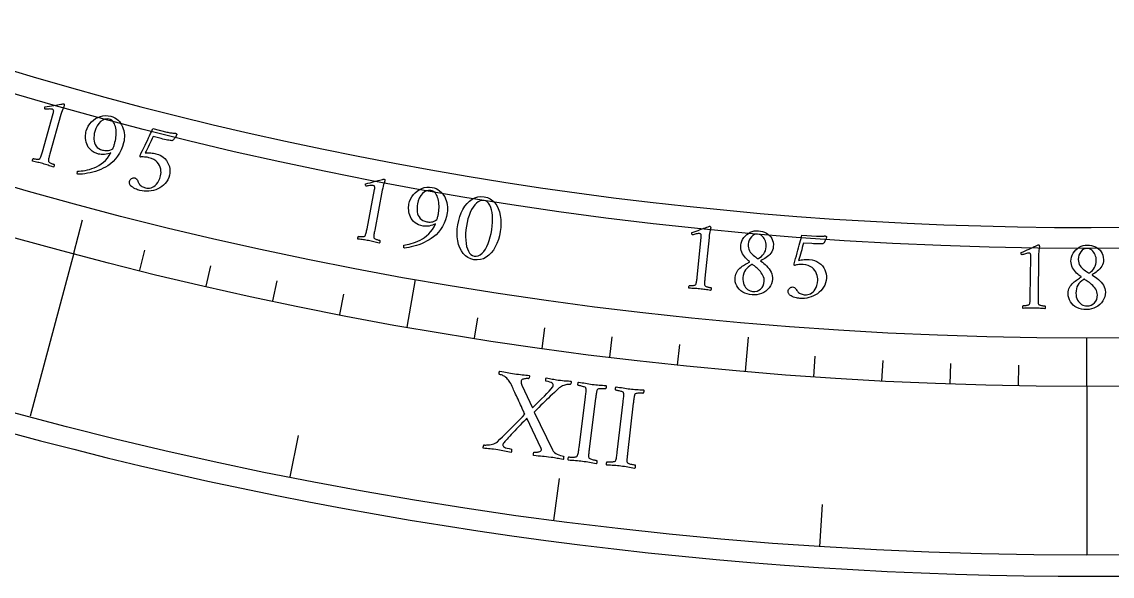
# Model space of a CAD drawing. Header units: millimetres. Extents: x -60 to 60, y -60 to 76.
# Drawn here: x -15.57 to 0.37, y -60 to -51.89 of the extents above; entities that cross this region are included whole.
import ezdxf

# ---------------------------------------------------------------- set-up
doc = ezdxf.new("R2010")
doc.units = ezdxf.units.MM
for name, color, linetype in [('CUT_INNER', 6, 'Continuous'), ('CUT_OUTER', 1, 'Continuous'), ('ENGRAVE', 7, 'Continuous'), ('ENGRAVE_FINE', 8, 'Continuous'), ('TEXT', 5, 'Continuous')]:
    doc.layers.add(name, color=color, linetype=linetype)

msp = doc.modelspace()

# ---------------------------------------------------------------- linework, layer by layer
at = {"layer": 'CUT_INNER'}
msp.add_arc((0.0002, -0.0002), 54.8999, 92.29679, 23.90649, dxfattribs=at)
at = {"layer": 'CUT_OUTER'}
msp.add_arc((0, -0.0001), 59.9999, 176.771323, 2.429054, dxfattribs=at)
at = {"layer": 'ENGRAVE'}
for points in [[(-14.8111, -55.2757), (-14.6804, -54.788)], [(-14.8111, -55.2757), (-15.4499, -57.66)], [(-9.9371, -56.3562), (-9.8144, -55.6601)], [(-4.9875, -57.0078), (-4.9435, -56.5049)], [(0, -57.2256), (0, -56.5187)], [(0, -57.2256), (0, -59.694)]]:
    msp.add_lwpolyline(points, dxfattribs=at)
for radius in [59.694, 57.2256, 57.2256, 56.5187, 55.206]:
    msp.add_circle((0, 0), radius, dxfattribs=at)
at = {"layer": 'ENGRAVE_FINE'}
for points in [[(-13.8441, -55.5258), (-13.7708, -55.2318)], [(-12.873, -55.7589), (-12.8048, -55.4637)], [(-11.8979, -55.9751), (-11.8349, -55.6788)], [(-10.9192, -56.1742), (-10.8614, -55.8768)], [(-8.9521, -56.5211), (-8.9047, -56.2218)], [(-7.9643, -56.6687), (-7.9221, -56.3687)], [(-6.974, -56.799), (-6.9371, -56.4984)], [(-5.9817, -56.9121), (-5.95, -56.6108)], [(-3.9919, -57.0862), (-3.9707, -56.784)], [(-2.995, -57.1472), (-2.9791, -56.8446)], [(-1.9971, -57.1907), (-1.9866, -56.888)], [(-0.9987, -57.2169), (-0.9934, -56.914)], [(-11.6457, -58.547), (-11.5253, -57.9418)], [(-7.7916, -59.1833), (-7.7111, -58.5715)], [(-3.9042, -59.5662), (-3.8638, -58.9504)]]:
    msp.add_lwpolyline(points, dxfattribs=at)
at = {"layer": 'TEXT'}
for points in [[(-15.2697, -53.7948), (-15.11, -53.2322), (-15.1065, -53.2182), (-15.1044, -53.2064), (-15.1038, -53.1967), (-15.1046, -53.189), (-15.107, -53.183), (-15.1108, -53.178), (-15.1163, -53.1742), (-15.1233, -53.1714), (-15.1323, -53.1696), (-15.1438, -53.1685), (-15.1578, -53.1681), (-15.1743, -53.1685), (-15.191, -53.1692), (-15.2056, -53.1701), (-15.2182, -53.1711), (-15.2287, -53.1721), (-15.2328, -53.1653), (-15.2351, -53.1584), (-15.2356, -53.1514), (-15.2345, -53.1443), (-15.2344, -53.1442), (-15.2344, -53.1439), (-15.2342, -53.1435), (-15.2341, -53.1429), (-15.2332, -53.1403), (-15.232, -53.1385), (-15.2307, -53.1372), (-15.2292, -53.1366), (-15.1975, -53.1317), (-15.166, -53.1267), (-15.1347, -53.1216), (-15.1037, -53.1162), (-15.0742, -53.111), (-15.0472, -53.1062), (-15.0229, -53.102), (-15.0012, -53.0983), (-14.9833, -53.0953), (-14.9703, -53.0932), (-14.9623, -53.092), (-14.9591, -53.0917), (-14.9563, -53.0925), (-14.9532, -53.094), (-14.9509, -53.0963), (-14.9494, -53.0996), (-14.9488, -53.1038), (-14.9487, -53.1083), (-14.9486, -53.1124), (-14.9486, -53.116), (-14.9486, -53.1193), (-14.9496, -53.1214), (-14.9525, -53.1276), (-14.9573, -53.138), (-14.9641, -53.1526), (-14.972, -53.1712), (-14.9802, -53.1937), (-14.9887, -53.2199), (-14.9976, -53.2501), (-15.1598, -53.8259), (-15.1641, -53.8413), (-15.1681, -53.8562), (-15.1719, -53.8706), (-15.1755, -53.8845), (-15.1785, -53.8976), (-15.1805, -53.9096), (-15.1815, -53.9206), (-15.1815, -53.9305), (-15.1801, -53.9346), (-15.1766, -53.9392), (-15.1712, -53.9441), (-15.1637, -53.9494), (-15.155, -53.9546), (-15.1459, -53.9595), (-15.1364, -53.9641), (-15.1265, -53.9682), (-15.1172, -53.9719), (-15.1092, -53.9748), (-15.1028, -53.9771), (-15.0978, -53.9786), (-15.0968, -53.9825), (-15.0965, -53.9874), (-15.0971, -53.9932), (-15.0983, -54), (-15.1002, -54.0066), (-15.1026, -54.0118), (-15.1055, -54.0158), (-15.1089, -54.0185), (-15.1296, -54.0113), (-15.1494, -54.0043), (-15.1683, -53.9977), (-15.1863, -53.9914), (-15.2043, -53.9854), (-15.2231, -53.9793), (-15.2427, -53.9734), (-15.263, -53.9675), (-15.2827, -53.9621), (-15.3015, -53.9572), (-15.3195, -53.9528), (-15.3367, -53.9489), (-15.3541, -53.9452), (-15.3727, -53.9412), (-15.3927, -53.9369), (-15.4139, -53.9323), (-15.4154, -53.9282), (-15.4158, -53.9233), (-15.4151, -53.9175), (-15.4132, -53.9109), (-15.4108, -53.9045), (-15.4082, -53.8993), (-15.4054, -53.8953), (-15.4025, -53.8924), (-15.3974, -53.8937), (-15.3908, -53.8952), (-15.3825, -53.8969), (-15.3726, -53.8987), (-15.362, -53.9003), (-15.3515, -53.9014), (-15.3412, -53.902), (-15.3311, -53.902), (-15.322, -53.9014), (-15.315, -53.9), (-15.3102, -53.8979), (-15.3074, -53.8949), (-15.3022, -53.8865), (-15.2972, -53.8766), (-15.2924, -53.8654), (-15.2877, -53.8528), (-15.2832, -53.8392), (-15.2787, -53.825), (-15.2742, -53.8102), (-15.2697, -53.7948)], [(-14.7549, -54.0779), (-14.7298, -54.0763), (-14.7027, -54.0737), (-14.6738, -54.0701), (-14.6429, -54.0654), (-14.6108, -54.0592), (-14.578, -54.0508), (-14.5445, -54.0402), (-14.5104, -54.0275), (-14.4763, -54.0122), (-14.4428, -53.9937), (-14.41, -53.9721), (-14.3777, -53.9473), (-14.3468, -53.9188), (-14.3179, -53.886), (-14.2911, -53.849), (-14.2664, -53.8076), (-14.2886, -53.8169), (-14.3118, -53.8241), (-14.3359, -53.8292), (-14.3608, -53.8323), (-14.3853, -53.8335), (-14.4079, -53.833), (-14.4285, -53.8307), (-14.4473, -53.8268), (-14.4818, -53.8157), (-14.5124, -53.802), (-14.5392, -53.7857), (-14.562, -53.7667), (-14.5815, -53.7459), (-14.5979, -53.7238), (-14.6112, -53.7006), (-14.6216, -53.6761), (-14.6293, -53.6511), (-14.6347, -53.6261), (-14.6378, -53.6012), (-14.6387, -53.5763), (-14.6378, -53.5522), (-14.6357, -53.5297), (-14.6324, -53.5088), (-14.6279, -53.4895), (-14.6151, -53.4516), (-14.5979, -53.4167), (-14.5766, -53.3846), (-14.551, -53.3554), (-14.5221, -53.3297), (-14.4907, -53.308), (-14.457, -53.2902), (-14.4209, -53.2765), (-14.3834, -53.2675), (-14.3455, -53.264), (-14.3073, -53.2661), (-14.2686, -53.2738), (-14.2387, -53.2836), (-14.2113, -53.2966), (-14.1862, -53.3126), (-14.1636, -53.3317), (-14.1434, -53.3532), (-14.1257, -53.3764), (-14.1104, -53.4013), (-14.0975, -53.4281), (-14.087, -53.456), (-14.0791, -53.4848), (-14.0735, -53.5143), (-14.0705, -53.5446), (-14.0698, -53.575), (-14.0715, -53.6047), (-14.0754, -53.6336), (-14.0815, -53.6619), (-14.0975, -53.7143), (-14.1174, -53.7643), (-14.141, -53.8116), (-14.1685, -53.8565), (-14.1996, -53.8979), (-14.2342, -53.9352), (-14.2721, -53.9684), (-14.3136, -53.9973), (-14.3461, -54.0172), (-14.3805, -54.0355), (-14.4167, -54.052), (-14.4549, -54.0669), (-14.4939, -54.0801), (-14.5328, -54.0915), (-14.5715, -54.101), (-14.61, -54.1088), (-14.6476, -54.1148), (-14.6835, -54.119), (-14.7176, -54.1215), (-14.7501, -54.1222), (-14.7543, -54.1199), (-14.7571, -54.1157), (-14.7585, -54.1096), (-14.7583, -54.1016), (-14.7574, -54.0934), (-14.7566, -54.0867), (-14.7557, -54.0815), (-14.7549, -54.0779)], [(-14.2386, -53.7491), (-14.2342, -53.7379), (-14.23, -53.7265), (-14.2258, -53.7149), (-14.2218, -53.703), (-14.218, -53.691), (-14.2143, -53.679), (-14.2108, -53.6669), (-14.2075, -53.6547), (-14.2018, -53.6307), (-14.1972, -53.6058), (-14.1937, -53.58), (-14.1913, -53.5533), (-14.1902, -53.5265), (-14.1906, -53.5003), (-14.1924, -53.4746), (-14.1957, -53.4495), (-14.2007, -53.4256), (-14.2077, -53.4033), (-14.2166, -53.3826), (-14.2275, -53.3637), (-14.2404, -53.3472), (-14.2555, -53.3338), (-14.2728, -53.3236), (-14.2922, -53.3165), (-14.3244, -53.3121), (-14.356, -53.3162), (-14.387, -53.329), (-14.4174, -53.3503), (-14.4453, -53.3786), (-14.4689, -53.4123), (-14.4882, -53.4513), (-14.5031, -53.4958), (-14.5099, -53.525), (-14.5143, -53.5539), (-14.5164, -53.5827), (-14.5161, -53.6112), (-14.5129, -53.6386), (-14.5064, -53.6642), (-14.4965, -53.688), (-14.4832, -53.7098), (-14.4661, -53.7292), (-14.445, -53.7454), (-14.4197, -53.7585), (-14.3904, -53.7685), (-14.3749, -53.772), (-14.3582, -53.7746), (-14.3405, -53.7762), (-14.3216, -53.7769), (-14.3018, -53.7753), (-14.2814, -53.7701), (-14.2603, -53.7614), (-14.2386, -53.7491)], [(-13.6103, -53.8215), (-13.571, -53.8339), (-13.5361, -53.8502), (-13.5054, -53.8703), (-13.479, -53.8943), (-13.4566, -53.921), (-13.4382, -53.9493), (-13.4236, -53.9792), (-13.4129, -54.0107), (-13.4063, -54.0427), (-13.4036, -54.0742), (-13.405, -54.1052), (-13.4104, -54.1356), (-13.4211, -54.1702), (-13.4351, -54.2022), (-13.4526, -54.2314), (-13.4736, -54.258), (-13.4973, -54.2819), (-13.523, -54.3029), (-13.5507, -54.3212), (-13.5804, -54.3367), (-13.6116, -54.3494), (-13.6437, -54.3592), (-13.6767, -54.3662), (-13.7107, -54.3704), (-13.745, -54.3717), (-13.779, -54.3703), (-13.8127, -54.3661), (-13.846, -54.359), (-13.8604, -54.3548), (-13.8763, -54.3492), (-13.8937, -54.3421), (-13.9125, -54.3336), (-13.9313, -54.324), (-13.9489, -54.3134), (-13.9652, -54.3019), (-13.9802, -54.2895), (-13.9827, -54.2858), (-13.9856, -54.2805), (-13.9888, -54.2735), (-13.9923, -54.265), (-13.9953, -54.2557), (-13.9968, -54.2466), (-13.9968, -54.2377), (-13.9953, -54.229), (-13.9905, -54.215), (-13.9838, -54.2029), (-13.9752, -54.1929), (-13.9648, -54.1849), (-13.9534, -54.1791), (-13.942, -54.1759), (-13.9305, -54.1751), (-13.919, -54.1768), (-13.9058, -54.1817), (-13.8948, -54.1889), (-13.886, -54.1986), (-13.8794, -54.2106), (-13.8739, -54.2236), (-13.8681, -54.2359), (-13.862, -54.2476), (-13.8557, -54.2587), (-13.8475, -54.2707), (-13.8379, -54.2814), (-13.827, -54.2909), (-13.8146, -54.299), (-13.8015, -54.306), (-13.7882, -54.312), (-13.7747, -54.317), (-13.7611, -54.321), (-13.742, -54.3244), (-13.7222, -54.3253), (-13.7016, -54.3236), (-13.6802, -54.3193), (-13.6588, -54.3118), (-13.6381, -54.3005), (-13.6181, -54.2854), (-13.5988, -54.2665), (-13.5809, -54.2432), (-13.5653, -54.2151), (-13.5519, -54.1822), (-13.5407, -54.1444), (-13.5365, -54.1215), (-13.5349, -54.0976), (-13.536, -54.0724), (-13.5398, -54.0462), (-13.5468, -54.0198), (-13.5575, -53.9944), (-13.5719, -53.97), (-13.5901, -53.9465), (-13.6128, -53.9251), (-13.6406, -53.9068), (-13.6736, -53.8918), (-13.7118, -53.8798), (-13.7243, -53.8771), (-13.739, -53.8746), (-13.7558, -53.8725), (-13.7749, -53.8706), (-13.7937, -53.8694), (-13.8099, -53.8691), (-13.8235, -53.8698), (-13.8345, -53.8714), (-13.8365, -53.8704), (-13.8382, -53.8687), (-13.8396, -53.8662), (-13.8407, -53.8629), (-13.8414, -53.8592), (-13.8416, -53.8556), (-13.8414, -53.852), (-13.8407, -53.8484), (-13.8227, -53.8109), (-13.8048, -53.7735), (-13.7868, -53.7361), (-13.7688, -53.6987), (-13.7512, -53.6619), (-13.7342, -53.6263), (-13.7178, -53.5921), (-13.702, -53.5591), (-13.6874, -53.5282), (-13.6743, -53.5003), (-13.6629, -53.4753), (-13.653, -53.4532), (-13.4487, -53.505), (-13.4344, -53.5084), (-13.4198, -53.5115), (-13.4049, -53.5142), (-13.3898, -53.5167), (-13.3751, -53.5188), (-13.3617, -53.5205), (-13.3495, -53.5218), (-13.3385, -53.5226), (-13.3294, -53.5232), (-13.3229, -53.5237), (-13.319, -53.5239), (-13.3177, -53.524), (-13.3148, -53.5269), (-13.3121, -53.5296), (-13.3097, -53.532), (-13.3074, -53.5342), (-13.3057, -53.5363), (-13.3046, -53.5387), (-13.3042, -53.5413), (-13.3046, -53.544), (-13.3057, -53.547), (-13.3078, -53.5514), (-13.3109, -53.5575), (-13.3151, -53.5651), (-13.3202, -53.5736), (-13.3258, -53.5824), (-13.3322, -53.5916), (-13.3392, -53.601), (-13.3466, -53.6103), (-13.3543, -53.6186), (-13.3623, -53.6262), (-13.3705, -53.6329), (-13.3858, -53.6306), (-13.4025, -53.628), (-13.4207, -53.625), (-13.4402, -53.6216), (-13.4614, -53.6176), (-13.4842, -53.6129), (-13.5087, -53.6073), (-13.5348, -53.6008), (-13.6514, -53.5713), (-13.6658, -53.6014), (-13.6802, -53.6317), (-13.6947, -53.6624), (-13.709, -53.6933), (-13.7234, -53.724), (-13.7376, -53.7538), (-13.7517, -53.7829), (-13.7657, -53.811), (-13.7489, -53.8095), (-13.73, -53.8089), (-13.709, -53.8093), (-13.6858, -53.8108), (-13.663, -53.8129), (-13.6427, -53.8154), (-13.6252, -53.8183), (-13.6103, -53.8215)], [(-10.5231, -54.9209), (-10.413, -54.3465), (-10.4107, -54.3324), (-10.4097, -54.3204), (-10.4099, -54.3106), (-10.4114, -54.3031), (-10.4143, -54.2973), (-10.4186, -54.2927), (-10.4243, -54.2893), (-10.4315, -54.2872), (-10.4406, -54.2861), (-10.4522, -54.286), (-10.4662, -54.2869), (-10.4826, -54.2887), (-10.4992, -54.2909), (-10.5137, -54.293), (-10.5261, -54.2951), (-10.5365, -54.2971), (-10.5411, -54.2906), (-10.544, -54.2839), (-10.5452, -54.277), (-10.5447, -54.2698), (-10.5447, -54.2698), (-10.5446, -54.2695), (-10.5445, -54.269), (-10.5444, -54.2684), (-10.5437, -54.2658), (-10.5428, -54.2638), (-10.5416, -54.2624), (-10.5401, -54.2617), (-10.5089, -54.2541), (-10.478, -54.2464), (-10.4473, -54.2385), (-10.4169, -54.2304), (-10.3879, -54.2227), (-10.3615, -54.2156), (-10.3376, -54.2093), (-10.3163, -54.2037), (-10.2988, -54.1991), (-10.286, -54.1959), (-10.2781, -54.194), (-10.2749, -54.1935), (-10.272, -54.194), (-10.2688, -54.1952), (-10.2664, -54.1974), (-10.2646, -54.2005), (-10.2636, -54.2046), (-10.2631, -54.2091), (-10.2626, -54.2131), (-10.2623, -54.2168), (-10.2621, -54.22), (-10.2629, -54.2222), (-10.2652, -54.2287), (-10.2691, -54.2394), (-10.2746, -54.2546), (-10.2808, -54.2738), (-10.2871, -54.2968), (-10.2933, -54.3238), (-10.2995, -54.3546), (-10.4109, -54.9423), (-10.4138, -54.958), (-10.4165, -54.9733), (-10.4191, -54.9879), (-10.4214, -55.0021), (-10.4232, -55.0154), (-10.4242, -55.0276), (-10.4242, -55.0386), (-10.4234, -55.0484), (-10.4216, -55.0524), (-10.4178, -55.0567), (-10.4119, -55.0611), (-10.404, -55.0657), (-10.3948, -55.0702), (-10.3854, -55.0743), (-10.3755, -55.078), (-10.3653, -55.0812), (-10.3557, -55.084), (-10.3475, -55.0863), (-10.3409, -55.088), (-10.3358, -55.0891), (-10.3344, -55.0929), (-10.3338, -55.0977), (-10.3338, -55.1035), (-10.3345, -55.1104), (-10.3358, -55.1171), (-10.3377, -55.1226), (-10.3402, -55.1268), (-10.3434, -55.1298), (-10.3646, -55.1244), (-10.3849, -55.1192), (-10.4043, -55.1142), (-10.4229, -55.1096), (-10.4413, -55.1051), (-10.4606, -55.1007), (-10.4806, -55.0965), (-10.5014, -55.0924), (-10.5214, -55.0887), (-10.5406, -55.0855), (-10.5589, -55.0827), (-10.5763, -55.0803), (-10.594, -55.0781), (-10.613, -55.0757), (-10.6332, -55.0732), (-10.6548, -55.0705), (-10.6566, -55.0665), (-10.6574, -55.0617), (-10.6572, -55.0559), (-10.6559, -55.0491), (-10.654, -55.0425), (-10.6519, -55.0371), (-10.6495, -55.0328), (-10.6469, -55.0298), (-10.6417, -55.0306), (-10.6349, -55.0315), (-10.6265, -55.0324), (-10.6165, -55.0334), (-10.6058, -55.0341), (-10.5953, -55.0343), (-10.585, -55.0339), (-10.5748, -55.0331), (-10.5659, -55.0317), (-10.5591, -55.0297), (-10.5544, -55.0271), (-10.5519, -55.0239), (-10.5475, -55.0151), (-10.5433, -55.0049), (-10.5395, -54.9933), (-10.536, -54.9803), (-10.5326, -54.9663), (-10.5294, -54.9518), (-10.5262, -54.9366), (-10.5231, -54.9209)], [(-9.9856, -55.1581), (-9.9607, -55.1543), (-9.934, -55.1494), (-9.9054, -55.1432), (-9.8751, -55.1359), (-9.8436, -55.1269), (-9.8117, -55.1156), (-9.7793, -55.1022), (-9.7464, -55.0866), (-9.7138, -55.0684), (-9.682, -55.047), (-9.6511, -55.0226), (-9.6212, -54.9951), (-9.5929, -54.9641), (-9.567, -54.9289), (-9.5435, -54.8896), (-9.5224, -54.8463), (-9.5438, -54.8574), (-9.5663, -54.8666), (-9.5898, -54.8738), (-9.6144, -54.8791), (-9.6386, -54.8824), (-9.6612, -54.8838), (-9.682, -54.8834), (-9.701, -54.8811), (-9.7364, -54.8731), (-9.7681, -54.8621), (-9.7961, -54.8482), (-9.8205, -54.8313), (-9.8417, -54.8122), (-9.86, -54.7917), (-9.8753, -54.7697), (-9.8878, -54.7462), (-9.8976, -54.722), (-9.9052, -54.6976), (-9.9105, -54.673), (-9.9135, -54.6483), (-9.9147, -54.6242), (-9.9146, -54.6016), (-9.9131, -54.5805), (-9.9103, -54.5608), (-9.9008, -54.522), (-9.8868, -54.4857), (-9.8683, -54.4519), (-9.8454, -54.4206), (-9.8188, -54.3925), (-9.7895, -54.3681), (-9.7575, -54.3475), (-9.7227, -54.3306), (-9.6861, -54.3184), (-9.6487, -54.3117), (-9.6104, -54.3104), (-9.5712, -54.3147), (-9.5406, -54.3219), (-9.5121, -54.3324), (-9.4858, -54.3461), (-9.4616, -54.3632), (-9.4396, -54.3828), (-9.4199, -54.4044), (-9.4024, -54.4279), (-9.3873, -54.4534), (-9.3744, -54.4804), (-9.364, -54.5083), (-9.3559, -54.5373), (-9.3502, -54.5672), (-9.3469, -54.5974), (-9.346, -54.6271), (-9.3473, -54.6563), (-9.351, -54.685), (-9.3624, -54.7386), (-9.3778, -54.7901), (-9.3972, -54.8393), (-9.4207, -54.8864), (-9.4481, -54.9304), (-9.4792, -54.9706), (-9.5142, -55.0069), (-9.5529, -55.0393), (-9.5836, -55.062), (-9.6162, -55.0832), (-9.6509, -55.1029), (-9.6877, -55.121), (-9.7254, -55.1375), (-9.7631, -55.1523), (-9.8008, -55.1652), (-9.8385, -55.1763), (-9.8754, -55.1855), (-9.9108, -55.1929), (-9.9446, -55.1983), (-9.9769, -55.2018), (-9.9813, -55.1999), (-9.9845, -55.1959), (-9.9863, -55.19), (-9.9869, -55.182), (-9.9867, -55.1737), (-9.9864, -55.167), (-9.9861, -55.1618), (-9.9856, -55.1581)], [(-9.4999, -54.7856), (-9.4965, -54.774), (-9.4932, -54.7623), (-9.4901, -54.7503), (-9.4872, -54.7382), (-9.4844, -54.7259), (-9.4818, -54.7136), (-9.4794, -54.7012), (-9.4771, -54.6888), (-9.4736, -54.6644), (-9.4712, -54.6391), (-9.4699, -54.6132), (-9.4698, -54.5864), (-9.4711, -54.5596), (-9.4737, -54.5335), (-9.4778, -54.5081), (-9.4832, -54.4834), (-9.4903, -54.4599), (-9.4992, -54.4383), (-9.5099, -54.4186), (-9.5224, -54.4006), (-9.5367, -54.3853), (-9.5529, -54.3733), (-9.571, -54.3646), (-9.591, -54.3593), (-9.6234, -54.3577), (-9.6545, -54.3646), (-9.6843, -54.38), (-9.7127, -54.4038), (-9.7381, -54.4345), (-9.7586, -54.4701), (-9.7745, -54.5107), (-9.7855, -54.5563), (-9.7897, -54.5859), (-9.7916, -54.6152), (-9.7911, -54.644), (-9.7883, -54.6723), (-9.7828, -54.6994), (-9.774, -54.7243), (-9.7621, -54.7471), (-9.7469, -54.7677), (-9.7283, -54.7855), (-9.7058, -54.7998), (-9.6795, -54.8107), (-9.6494, -54.8181), (-9.6336, -54.8202), (-9.6168, -54.8213), (-9.599, -54.8214), (-9.5801, -54.8204), (-9.5606, -54.8171), (-9.5407, -54.8102), (-9.5205, -54.7997), (-9.4999, -54.7856)], [(-8.8109, -54.4522), (-8.7636, -54.4638), (-8.7215, -54.4827), (-8.6845, -54.5087), (-8.6525, -54.542), (-8.6256, -54.5812), (-8.6037, -54.6249), (-8.5866, -54.6731), (-8.5746, -54.7259), (-8.5674, -54.7819), (-8.565, -54.8396), (-8.5675, -54.8992), (-8.5747, -54.9604), (-8.5865, -55.021), (-8.6025, -55.0784), (-8.6227, -55.1326), (-8.647, -55.1837), (-8.6752, -55.2302), (-8.7067, -55.271), (-8.7416, -55.3059), (-8.7799, -55.3351), (-8.821, -55.3571), (-8.8647, -55.3705), (-8.9109, -55.3753), (-8.9597, -55.3715), (-9.0058, -55.36), (-9.0474, -55.3409), (-9.0843, -55.3145), (-9.1166, -55.2806), (-9.144, -55.2408), (-9.1665, -55.1966), (-9.1839, -55.1479), (-9.1963, -55.0948), (-9.2037, -55.0386), (-9.206, -54.9808), (-9.2032, -54.9212), (-9.1953, -54.86), (-9.1828, -54.7996), (-9.1662, -54.7424), (-9.1455, -54.6883), (-9.1208, -54.6376), (-9.0923, -54.5913), (-9.0606, -54.5509), (-9.0256, -54.5165), (-8.9873, -54.4878), (-8.9464, -54.4663), (-8.9034, -54.4532), (-8.8582, -54.4485), (-8.8109, -54.4522)], [(-8.8122, -54.5059), (-8.8413, -54.5047), (-8.8695, -54.5107), (-8.8968, -54.5238), (-8.9231, -54.5442), (-8.9481, -54.5706), (-8.9714, -54.6021), (-8.9931, -54.6386), (-9.0131, -54.6802), (-9.0311, -54.7258), (-9.0466, -54.7745), (-9.0596, -54.8261), (-9.0701, -54.8809), (-9.0776, -54.9355), (-9.0819, -54.9883), (-9.0828, -55.0393), (-9.0804, -55.0885), (-9.0749, -55.1347), (-9.0665, -55.1765), (-9.0553, -55.214), (-9.0411, -55.2473), (-9.0241, -55.275), (-9.0045, -55.296), (-8.9821, -55.3103), (-8.957, -55.318), (-8.9255, -55.3194), (-8.8956, -55.3132), (-8.8674, -55.2995), (-8.8407, -55.2782), (-8.8159, -55.2505), (-8.7929, -55.2176), (-8.7719, -55.1795), (-8.7528, -55.1363), (-8.7358, -55.0892), (-8.7212, -55.0397), (-8.7089, -54.9878), (-8.6989, -54.9334), (-8.6917, -54.8783), (-8.6876, -54.8256), (-8.6869, -54.7753), (-8.6894, -54.7273), (-8.6949, -54.6827), (-8.7034, -54.6423), (-8.7147, -54.6061), (-8.7289, -54.5741), (-8.7458, -54.5474), (-8.7653, -54.5272), (-8.7875, -54.5134), (-8.8122, -54.5059)], [(-5.6964, -55.6291), (-5.6368, -55.0473), (-5.6357, -55.033), (-5.6357, -55.021), (-5.6368, -55.0113), (-5.639, -55.0039), (-5.6423, -54.9983), (-5.647, -54.9941), (-5.653, -54.9913), (-5.6604, -54.9898), (-5.6696, -54.9895), (-5.6811, -54.9904), (-5.6949, -54.9925), (-5.7111, -54.9957), (-5.7274, -54.9993), (-5.7417, -55.0027), (-5.7539, -55.0059), (-5.7641, -55.0088), (-5.7693, -55.0027), (-5.7728, -54.9963), (-5.7745, -54.9895), (-5.7746, -54.9824), (-5.7746, -54.9823), (-5.7746, -54.982), (-5.7745, -54.9815), (-5.7745, -54.9809), (-5.774, -54.9782), (-5.7732, -54.9762), (-5.7722, -54.9747), (-5.7708, -54.9738), (-5.7404, -54.9636), (-5.7102, -54.9532), (-5.6803, -54.9426), (-5.6507, -54.932), (-5.6225, -54.9217), (-5.5968, -54.9124), (-5.5736, -54.904), (-5.5529, -54.8966), (-5.5358, -54.8905), (-5.5234, -54.8861), (-5.5156, -54.8836), (-5.5126, -54.8828), (-5.5096, -54.8831), (-5.5063, -54.8839), (-5.5037, -54.8859), (-5.5017, -54.8889), (-5.5003, -54.8929), (-5.4994, -54.8973), (-5.4986, -54.9013), (-5.4979, -54.9049), (-5.4974, -54.9081), (-5.498, -54.9103), (-5.4998, -54.917), (-5.5028, -54.9281), (-5.5069, -54.9436), (-5.5114, -54.9633), (-5.5156, -54.9868), (-5.5195, -55.0142), (-5.523, -55.0454), (-5.5827, -55.6406), (-5.5843, -55.6565), (-5.5857, -55.6719), (-5.5869, -55.6868), (-5.588, -55.7011), (-5.5887, -55.7145), (-5.5885, -55.7267), (-5.5876, -55.7377), (-5.586, -55.7474), (-5.5838, -55.7513), (-5.5796, -55.7551), (-5.5734, -55.759), (-5.5651, -55.7629), (-5.5556, -55.7666), (-5.5458, -55.7698), (-5.5357, -55.7727), (-5.5252, -55.775), (-5.5154, -55.777), (-5.5071, -55.7785), (-5.5003, -55.7796), (-5.4951, -55.7802), (-5.4935, -55.7839), (-5.4924, -55.7887), (-5.4919, -55.7945), (-5.4919, -55.8014), (-5.4927, -55.8082), (-5.4941, -55.8138), (-5.4963, -55.8183), (-5.4992, -55.8215), (-5.5208, -55.8179), (-5.5415, -55.8145), (-5.5612, -55.8113), (-5.5801, -55.8083), (-5.5989, -55.8054), (-5.6184, -55.8027), (-5.6387, -55.8003), (-5.6598, -55.798), (-5.6801, -55.7961), (-5.6995, -55.7945), (-5.7179, -55.7933), (-5.7355, -55.7925), (-5.7533, -55.7918), (-5.7724, -55.7911), (-5.7928, -55.7904), (-5.8145, -55.7895), (-5.8167, -55.7858), (-5.8179, -55.781), (-5.8182, -55.7752), (-5.8175, -55.7684), (-5.8162, -55.7616), (-5.8146, -55.756), (-5.8126, -55.7516), (-5.8102, -55.7483), (-5.805, -55.7487), (-5.7981, -55.749), (-5.7897, -55.7492), (-5.7797, -55.7492), (-5.7689, -55.749), (-5.7584, -55.7483), (-5.7482, -55.7471), (-5.7382, -55.7453), (-5.7293, -55.7432), (-5.7227, -55.7406), (-5.7183, -55.7376), (-5.7161, -55.7342), (-5.7124, -55.725), (-5.7092, -55.7145), (-5.7064, -55.7026), (-5.704, -55.6893), (-5.7019, -55.6751), (-5.6999, -55.6603), (-5.6981, -55.645), (-5.6964, -55.6291)], [(-4.8, -54.9482), (-4.7687, -54.9525), (-4.7391, -54.9598), (-4.7111, -54.9701), (-4.6848, -54.9834), (-4.6607, -54.9995), (-4.6394, -55.0181), (-4.621, -55.0392), (-4.6055, -55.0629), (-4.5935, -55.089), (-4.5857, -55.1173), (-4.5822, -55.1478), (-4.5829, -55.1807), (-4.5868, -55.2076), (-4.5939, -55.2325), (-4.604, -55.2552), (-4.6174, -55.2759), (-4.6329, -55.2946), (-4.6498, -55.3118), (-4.6678, -55.3273), (-4.6872, -55.3413), (-4.7069, -55.3539), (-4.726, -55.3655), (-4.7446, -55.376), (-4.7627, -55.3854), (-4.7667, -55.3867), (-4.7682, -55.3886), (-4.7671, -55.3911), (-4.7635, -55.3942), (-4.7425, -55.4088), (-4.7219, -55.4253), (-4.7014, -55.4436), (-4.6812, -55.4637), (-4.6621, -55.4851), (-4.6449, -55.5076), (-4.6296, -55.5309), (-4.6162, -55.5553), (-4.6057, -55.5802), (-4.5987, -55.6054), (-4.5954, -55.6308), (-4.5957, -55.6565), (-4.601, -55.6916), (-4.6109, -55.7243), (-4.6256, -55.7549), (-4.6449, -55.7832), (-4.6679, -55.8087), (-4.6938, -55.8309), (-4.7225, -55.8498), (-4.754, -55.8654), (-4.7873, -55.8772), (-4.8215, -55.8847), (-4.8566, -55.8879), (-4.8925, -55.8869), (-4.9305, -55.8817), (-4.9661, -55.8729), (-4.9992, -55.8607), (-5.0299, -55.8449), (-5.0575, -55.8261), (-5.0813, -55.8046), (-5.1014, -55.7805), (-5.1179, -55.7537), (-5.1302, -55.7248), (-5.1381, -55.6942), (-5.1416, -55.662), (-5.1406, -55.6282), (-5.1372, -55.6053), (-5.1313, -55.5837), (-5.1229, -55.5634), (-5.112, -55.5446), (-5.0994, -55.527), (-5.0855, -55.5106), (-5.0705, -55.4954), (-5.0543, -55.4815), (-5.0375, -55.4687), (-5.0207, -55.457), (-5.004, -55.4464), (-4.9872, -55.437), (-4.9712, -55.4285), (-4.9567, -55.4208), (-4.9436, -55.4138), (-4.932, -55.4077), (-4.9296, -55.4058), (-4.9287, -55.4039), (-4.9293, -55.4021), (-4.9313, -55.4004), (-4.9455, -55.3892), (-4.9601, -55.376), (-4.9751, -55.3609), (-4.9907, -55.3438), (-5.0057, -55.325), (-5.0193, -55.3049), (-5.0315, -55.2836), (-5.0423, -55.261), (-5.0508, -55.2374), (-5.0562, -55.2129), (-5.0585, -55.1876), (-5.0576, -55.1615), (-5.0528, -55.1313), (-5.0439, -55.1025), (-5.031, -55.0753), (-5.0142, -55.0495), (-4.9941, -55.0258), (-4.9717, -55.0048), (-4.9468, -54.9866), (-4.9196, -54.9711), (-4.8908, -54.959), (-4.8612, -54.9512), (-4.831, -54.9476), (-4.8, -54.9482)], [(-4.8117, -54.9977), (-4.8365, -54.9985), (-4.86, -55.0053), (-4.882, -55.0183), (-4.9027, -55.0372), (-4.9205, -55.0605), (-4.9341, -55.0864), (-4.9435, -55.115), (-4.9485, -55.1461), (-4.9493, -55.1725), (-4.9466, -55.197), (-4.9406, -55.2197), (-4.9311, -55.2406), (-4.9193, -55.2597), (-4.9061, -55.2772), (-4.8916, -55.293), (-4.8757, -55.3072), (-4.8597, -55.32), (-4.8446, -55.3318), (-4.8306, -55.3426), (-4.8176, -55.3524), (-4.816, -55.3532), (-4.814, -55.3538), (-4.8116, -55.3543), (-4.8089, -55.3546), (-4.8082, -55.3547), (-4.8078, -55.3547), (-4.8075, -55.3548), (-4.8074, -55.3548), (-4.8053, -55.3549), (-4.8033, -55.3548), (-4.8015, -55.3544), (-4.7999, -55.3539), (-4.7777, -55.3401), (-4.7574, -55.3242), (-4.7393, -55.3062), (-4.7231, -55.2862), (-4.7096, -55.2642), (-4.6993, -55.24), (-4.692, -55.2137), (-4.688, -55.1852), (-4.6872, -55.1639), (-4.6886, -55.1428), (-4.6921, -55.1219), (-4.6978, -55.1012), (-4.7054, -55.0813), (-4.7149, -55.0629), (-4.7263, -55.0461), (-4.7395, -55.0307), (-4.7547, -55.0177), (-4.7718, -55.0079), (-4.7908, -55.0012), (-4.8117, -54.9977)], [(-4.0575, -55.3673), (-4.0167, -55.3727), (-3.9794, -55.3826), (-3.9457, -55.3971), (-3.9155, -55.4161), (-3.8889, -55.4385), (-3.8658, -55.4632), (-3.8463, -55.4901), (-3.8303, -55.5193), (-3.8182, -55.5496), (-3.8101, -55.5802), (-3.8061, -55.6109), (-3.8062, -55.6419), (-3.8106, -55.6778), (-3.8189, -55.7117), (-3.8311, -55.7435), (-3.8471, -55.7734), (-3.8663, -55.801), (-3.888, -55.8262), (-3.9121, -55.849), (-3.9386, -55.8694), (-3.9671, -55.8873), (-3.997, -55.9026), (-4.0284, -55.9152), (-4.0611, -55.9252), (-4.0947, -55.9325), (-4.1284, -55.937), (-4.1622, -55.9387), (-4.1963, -55.9375), (-4.2112, -55.9359), (-4.2279, -55.9331), (-4.2462, -55.9291), (-4.2662, -55.9241), (-4.2864, -55.9178), (-4.3056, -55.9105), (-4.3236, -55.902), (-4.3406, -55.8923), (-4.3437, -55.8891), (-4.3474, -55.8844), (-4.3518, -55.8781), (-4.3567, -55.8703), (-4.3613, -55.8617), (-4.3643, -55.853), (-4.3659, -55.8442), (-4.3659, -55.8354), (-4.3636, -55.8207), (-4.3591, -55.8077), (-4.3524, -55.7964), (-4.3435, -55.7867), (-4.3333, -55.779), (-4.3226, -55.7738), (-4.3115, -55.7711), (-4.2999, -55.7707), (-4.286, -55.7733), (-4.2738, -55.7785), (-4.2635, -55.7865), (-4.255, -55.7972), (-4.2473, -55.809), (-4.2394, -55.8201), (-4.2314, -55.8306), (-4.2233, -55.8404), (-4.2131, -55.8508), (-4.2018, -55.8597), (-4.1894, -55.8671), (-4.1758, -55.873), (-4.1617, -55.8776), (-4.1475, -55.8812), (-4.1334, -55.8838), (-4.1193, -55.8853), (-4.0999, -55.8854), (-4.0802, -55.8828), (-4.0602, -55.8775), (-4.0399, -55.8696), (-4.0202, -55.8585), (-4.0018, -55.8438), (-3.9847, -55.8254), (-3.9689, -55.8034), (-3.9554, -55.7774), (-3.9449, -55.7471), (-3.9374, -55.7123), (-3.933, -55.6731), (-3.9328, -55.6499), (-3.9354, -55.626), (-3.9408, -55.6015), (-3.9491, -55.5763), (-3.9605, -55.5515), (-3.9755, -55.5284), (-3.994, -55.5068), (-4.016, -55.4868), (-4.042, -55.4697), (-4.0726, -55.4565), (-4.1077, -55.4474), (-4.1473, -55.4423), (-4.1601, -55.4417), (-4.175, -55.4419), (-4.192, -55.4427), (-4.2111, -55.4442), (-4.2298, -55.4462), (-4.2458, -55.4488), (-4.2591, -55.4518), (-4.2696, -55.4553), (-4.2717, -55.4547), (-4.2737, -55.4533), (-4.2755, -55.4511), (-4.2772, -55.448), (-4.2785, -55.4445), (-4.2794, -55.441), (-4.2798, -55.4374), (-4.2798, -55.4337), (-4.2686, -55.3937), (-4.2574, -55.3538), (-4.2462, -55.3138), (-4.235, -55.2738), (-4.224, -55.2345), (-4.2134, -55.1966), (-4.2032, -55.16), (-4.1934, -55.1248), (-4.1843, -55.0918), (-4.1763, -55.062), (-4.1694, -55.0354), (-4.1636, -55.0119), (-3.9534, -55.0275), (-3.9387, -55.0283), (-3.9238, -55.0288), (-3.9086, -55.029), (-3.8933, -55.0288), (-3.8785, -55.0283), (-3.865, -55.0276), (-3.8527, -55.0267), (-3.8417, -55.0257), (-3.8327, -55.0247), (-3.8262, -55.024), (-3.8223, -55.0236), (-3.821, -55.0234), (-3.8177, -55.0258), (-3.8146, -55.028), (-3.8117, -55.0299), (-3.8092, -55.0317), (-3.807, -55.0335), (-3.8056, -55.0356), (-3.8048, -55.0381), (-3.8047, -55.0409), (-3.8052, -55.044), (-3.8065, -55.0488), (-3.8085, -55.0552), (-3.8114, -55.0634), (-3.8148, -55.0727), (-3.8189, -55.0824), (-3.8236, -55.0925), (-3.8288, -55.103), (-3.8345, -55.1134), (-3.8406, -55.123), (-3.8472, -55.1318), (-3.8541, -55.1399), (-3.8696, -55.1403), (-3.8865, -55.1406), (-3.9049, -55.1408), (-3.9248, -55.1408), (-3.9462, -55.1406), (-3.9695, -55.1399), (-3.9946, -55.1386), (-4.0215, -55.1368), (-4.1414, -55.1279), (-4.1504, -55.1601), (-4.1594, -55.1925), (-4.1682, -55.2252), (-4.177, -55.2582), (-4.1858, -55.2909), (-4.1946, -55.3227), (-4.2035, -55.3537), (-4.2124, -55.3839), (-4.1961, -55.3794), (-4.1776, -55.3756), (-4.1568, -55.3724), (-4.1338, -55.3698), (-4.1109, -55.3679), (-4.0905, -55.3669), (-4.0727, -55.3667), (-4.0575, -55.3673)], [(-0.8263, -55.9139), (-0.8176, -55.3291), (-0.8178, -55.3147), (-0.8189, -55.3028), (-0.8208, -55.2932), (-0.8236, -55.286), (-0.8274, -55.2808), (-0.8325, -55.277), (-0.8387, -55.2747), (-0.8462, -55.2739), (-0.8553, -55.2744), (-0.8667, -55.2763), (-0.8804, -55.2796), (-0.8962, -55.2842), (-0.9121, -55.2892), (-0.9261, -55.2939), (-0.938, -55.2981), (-0.9478, -55.3018), (-0.9535, -55.2963), (-0.9576, -55.2902), (-0.9599, -55.2836), (-0.9606, -55.2764), (-0.9606, -55.2763), (-0.9606, -55.2761), (-0.9606, -55.2756), (-0.9606, -55.2749), (-0.9604, -55.2723), (-0.9598, -55.2701), (-0.9588, -55.2686), (-0.9575, -55.2676), (-0.9281, -55.2547), (-0.899, -55.2417), (-0.8702, -55.2286), (-0.8416, -55.2154), (-0.8144, -55.2027), (-0.7896, -55.1912), (-0.7672, -55.1808), (-0.7472, -55.1716), (-0.7307, -55.1641), (-0.7187, -55.1587), (-0.7112, -55.1554), (-0.7082, -55.1544), (-0.7053, -55.1544), (-0.7019, -55.155), (-0.6991, -55.1567), (-0.6969, -55.1595), (-0.6952, -55.1634), (-0.6939, -55.1677), (-0.6927, -55.1716), (-0.6918, -55.1751), (-0.691, -55.1783), (-0.6914, -55.1805), (-0.6925, -55.1873), (-0.6945, -55.1986), (-0.6973, -55.2145), (-0.7001, -55.2345), (-0.7022, -55.2583), (-0.7037, -55.2859), (-0.7044, -55.3173), (-0.7121, -55.9154), (-0.7122, -55.9314), (-0.7123, -55.9469), (-0.7122, -55.9618), (-0.7121, -55.9761), (-0.7116, -55.9896), (-0.7104, -56.0017), (-0.7085, -56.0126), (-0.706, -56.0221), (-0.7035, -56.0258), (-0.699, -56.0292), (-0.6925, -56.0326), (-0.6839, -56.0357), (-0.6741, -56.0386), (-0.664, -56.041), (-0.6537, -56.0429), (-0.6431, -56.0444), (-0.6331, -56.0454), (-0.6247, -56.0462), (-0.6179, -56.0467), (-0.6126, -56.0469), (-0.6107, -56.0505), (-0.6092, -56.0551), (-0.6082, -56.0608), (-0.6076, -56.0677), (-0.6078, -56.0745), (-0.6087, -56.0803), (-0.6105, -56.0849), (-0.6131, -56.0884), (-0.6349, -56.0867), (-0.6558, -56.0851), (-0.6758, -56.0836), (-0.6948, -56.0822), (-0.7138, -56.081), (-0.7335, -56.0801), (-0.754, -56.0794), (-0.7752, -56.079), (-0.7955, -56.0788), (-0.815, -56.079), (-0.8335, -56.0794), (-0.8511, -56.0801), (-0.8688, -56.081), (-0.8879, -56.0819), (-0.9083, -56.0829), (-0.93, -56.084), (-0.9325, -56.0805), (-0.9341, -56.0758), (-0.9349, -56.07), (-0.9349, -56.0632), (-0.9341, -56.0564), (-0.933, -56.0506), (-0.9314, -56.046), (-0.9293, -56.0426), (-0.9241, -56.0425), (-0.9172, -56.0422), (-0.9088, -56.0416), (-0.8988, -56.0408), (-0.8881, -56.0397), (-0.8777, -56.038), (-0.8676, -56.0359), (-0.8578, -56.0333), (-0.8492, -56.0304), (-0.8428, -56.0273), (-0.8387, -56.0239), (-0.8368, -56.0203), (-0.8339, -56.0108), (-0.8316, -56), (-0.8299, -55.9879), (-0.8287, -55.9745), (-0.8278, -55.9602), (-0.8271, -55.9453), (-0.8266, -55.9299), (-0.8263, -55.9139)], [(0.0073, -55.1574), (0.0388, -55.159), (0.069, -55.1637), (0.0977, -55.1715), (0.1252, -55.1825), (0.1506, -55.1964), (0.1734, -55.2131), (0.1936, -55.2325), (0.2111, -55.2548), (0.2253, -55.2797), (0.2355, -55.3072), (0.2417, -55.3374), (0.2438, -55.3701), (0.2423, -55.3973), (0.2375, -55.4227), (0.2293, -55.4462), (0.2178, -55.4679), (0.2039, -55.488), (0.1887, -55.5065), (0.172, -55.5236), (0.154, -55.5392), (0.1355, -55.5535), (0.1174, -55.5667), (0.0998, -55.5788), (0.0826, -55.5897), (0.0787, -55.5914), (0.0774, -55.5934), (0.0787, -55.5958), (0.0826, -55.5986), (0.1047, -55.6113), (0.1267, -55.6259), (0.1487, -55.6423), (0.1706, -55.6606), (0.1915, -55.6803), (0.2106, -55.7012), (0.2278, -55.7231), (0.2433, -55.7462), (0.256, -55.7701), (0.2651, -55.7946), (0.2707, -55.8196), (0.2726, -55.8453), (0.2704, -55.8806), (0.2633, -55.9142), (0.2514, -55.9459), (0.2346, -55.9757), (0.2139, -56.0032), (0.1901, -56.0275), (0.1631, -56.0489), (0.1331, -56.0671), (0.1009, -56.0818), (0.0675, -56.0922), (0.0329, -56.0985), (-0.003, -56.1006), (-0.0413, -56.0987), (-0.0776, -56.0931), (-0.1116, -56.0838), (-0.1435, -56.0708), (-0.1726, -56.0544), (-0.1983, -56.0351), (-0.2204, -56.0128), (-0.2391, -55.9876), (-0.254, -55.9598), (-0.2645, -55.9301), (-0.2707, -55.8983), (-0.2727, -55.8645), (-0.2713, -55.8414), (-0.2673, -55.8194), (-0.2607, -55.7985), (-0.2516, -55.7787), (-0.2405, -55.7601), (-0.2281, -55.7426), (-0.2145, -55.7261), (-0.1995, -55.7108), (-0.1839, -55.6966), (-0.1682, -55.6836), (-0.1524, -55.6716), (-0.1366, -55.6607), (-0.1214, -55.6508), (-0.1076, -55.6419), (-0.0952, -55.6338), (-0.0841, -55.6267), (-0.0819, -55.6246), (-0.0812, -55.6227), (-0.0819, -55.6209), (-0.0841, -55.6193), (-0.0992, -55.6095), (-0.1149, -55.5976), (-0.1312, -55.5838), (-0.1482, -55.5681), (-0.1648, -55.5507), (-0.1801, -55.5319), (-0.1941, -55.5118), (-0.2068, -55.4902), (-0.2174, -55.4674), (-0.2249, -55.4435), (-0.2293, -55.4185), (-0.2307, -55.3924), (-0.2285, -55.3618), (-0.2222, -55.3324), (-0.2118, -55.3042), (-0.1972, -55.277), (-0.1793, -55.2517), (-0.1588, -55.2288), (-0.1356, -55.2085), (-0.1098, -55.1906), (-0.0822, -55.1761), (-0.0534, -55.1657), (-0.0236, -55.1595), (0.0073, -55.1574)], [(0, -55.2078), (-0.0247, -55.2107), (-0.0474, -55.2196), (-0.0683, -55.2344), (-0.0872, -55.2551), (-0.103, -55.2799), (-0.1143, -55.3069), (-0.1211, -55.3361), (-0.1234, -55.3675), (-0.1218, -55.3939), (-0.1171, -55.4181), (-0.1091, -55.4402), (-0.0978, -55.4601), (-0.0844, -55.4782), (-0.0697, -55.4944), (-0.0539, -55.5089), (-0.0368, -55.5217), (-0.0197, -55.5331), (-0.0037, -55.5435), (0.0112, -55.553), (0.0251, -55.5616), (0.0267, -55.5623), (0.0287, -55.5628), (0.0311, -55.563), (0.0339, -55.5631), (0.0345, -55.5631), (0.035, -55.5631), (0.0353, -55.5631), (0.0354, -55.5631), (0.0375, -55.563), (0.0394, -55.5627), (0.0412, -55.5623), (0.0427, -55.5616), (0.0637, -55.5459), (0.0825, -55.5283), (0.099, -55.5088), (0.1133, -55.4875), (0.1249, -55.4643), (0.1331, -55.4393), (0.138, -55.4125), (0.1396, -55.3838), (0.1385, -55.3625), (0.1353, -55.3416), (0.1299, -55.3211), (0.1225, -55.3009), (0.1132, -55.2818), (0.1021, -55.2643), (0.0893, -55.2485), (0.0747, -55.2344), (0.0585, -55.2227), (0.0406, -55.2144), (0.0211, -55.2094), (0, -55.2078)], [(-4.885, -55.8355), (-4.851, -55.8357), (-4.8201, -55.83), (-4.7924, -55.8184), (-4.7679, -55.801), (-4.7474, -55.7787), (-4.7319, -55.7525), (-4.7213, -55.7222), (-4.7158, -55.6881), (-4.7155, -55.6661), (-4.7184, -55.6446), (-4.7245, -55.6234), (-4.7338, -55.6026), (-4.7453, -55.5825), (-4.758, -55.5634), (-4.7718, -55.5453), (-4.7868, -55.5282), (-4.8023, -55.5123), (-4.8172, -55.4979), (-4.8318, -55.4849), (-4.8459, -55.4733), (-4.8584, -55.4635), (-4.8684, -55.4557), (-4.8758, -55.45), (-4.8806, -55.4465), (-4.8832, -55.4449), (-4.8855, -55.4438), (-4.8875, -55.4431), (-4.8891, -55.4427), (-4.8912, -55.4427), (-4.8929, -55.4428), (-4.8942, -55.4431), (-4.8952, -55.4437), (-4.9243, -55.4603), (-4.9496, -55.4786), (-4.9711, -55.4985), (-4.9888, -55.5201), (-5.0029, -55.544), (-5.0139, -55.571), (-5.0218, -55.601), (-5.0265, -55.6341), (-5.0276, -55.6627), (-5.0256, -55.6894), (-5.0204, -55.7143), (-5.012, -55.7373), (-5.0012, -55.7582), (-4.9885, -55.7767), (-4.9741, -55.7929), (-4.9578, -55.8068), (-4.9404, -55.8181), (-4.9224, -55.8266), (-4.904, -55.8324), (-4.885, -55.8355)], [(0, -56.0488), (0.0339, -56.046), (0.0641, -56.0376), (0.0907, -56.0237), (0.1137, -56.0042), (0.1321, -55.9802), (0.1453, -55.9527), (0.1531, -55.9217), (0.1557, -55.8872), (0.154, -55.8653), (0.1493, -55.8441), (0.1413, -55.8235), (0.1303, -55.8036), (0.1171, -55.7846), (0.1028, -55.7666), (0.0874, -55.7498), (0.071, -55.7341), (0.0542, -55.7196), (0.0381, -55.7066), (0.0224, -55.6949), (0.0074, -55.6845), (-0.006, -55.6758), (-0.0166, -55.669), (-0.0245, -55.664), (-0.0295, -55.6608), (-0.0323, -55.6595), (-0.0347, -55.6586), (-0.0367, -55.6581), (-0.0384, -55.6579), (-0.0404, -55.658), (-0.0421, -55.6582), (-0.0434, -55.6587), (-0.0443, -55.6594), (-0.0719, -55.6785), (-0.0955, -55.6989), (-0.1152, -55.7206), (-0.1309, -55.7436), (-0.1429, -55.7687), (-0.1515, -55.7965), (-0.1568, -55.8271), (-0.1586, -55.8605), (-0.1572, -55.8891), (-0.1528, -55.9155), (-0.1454, -55.9398), (-0.1351, -55.962), (-0.1225, -55.9819), (-0.1083, -55.9993), (-0.0925, -56.0141), (-0.0751, -56.0265), (-0.0567, -56.0363), (-0.0381, -56.0432), (-0.0192, -56.0474), (0, -56.0488)], [(-8.3682, -57.039), (-8.3376, -57.0433), (-8.3083, -57.0471), (-8.2802, -57.0503), (-8.2534, -57.053), (-8.2273, -57.0555), (-8.2014, -57.0581), (-8.1758, -57.0607), (-8.1504, -57.0634), (-8.1495, -57.068), (-8.1493, -57.0743), (-8.1498, -57.0823), (-8.151, -57.092), (-8.1527, -57.1012), (-8.155, -57.1076), (-8.1577, -57.1112), (-8.1609, -57.1121), (-8.1678, -57.1114), (-8.1763, -57.111), (-8.1863, -57.111), (-8.198, -57.1113), (-8.2103, -57.1122), (-8.2223, -57.1141), (-8.234, -57.1169), (-8.2454, -57.1206), (-8.2555, -57.1257), (-8.2631, -57.1326), (-8.2684, -57.1414), (-8.2712, -57.1519), (-8.2714, -57.1625), (-8.2693, -57.1751), (-8.2647, -57.1895), (-8.2577, -57.2059), (-8.1043, -57.5401), (-8.0591, -57.4943), (-8.0151, -57.4499), (-7.9722, -57.4068), (-7.9304, -57.3652), (-7.892, -57.3265), (-7.8591, -57.2921), (-7.8317, -57.2621), (-7.8098, -57.2365), (-7.8069, -57.2324), (-7.8045, -57.2283), (-7.8026, -57.224), (-7.8013, -57.2197), (-7.8004, -57.2158), (-7.7997, -57.2128), (-7.7992, -57.2106), (-7.799, -57.2093), (-7.7994, -57.2027), (-7.8024, -57.1954), (-7.808, -57.1872), (-7.816, -57.1783), (-7.8287, -57.1695), (-7.8478, -57.1618), (-7.8736, -57.1552), (-7.9059, -57.1498), (-7.908, -57.1474), (-7.9092, -57.1428), (-7.9095, -57.136), (-7.909, -57.1269), (-7.9078, -57.1175), (-7.9063, -57.1096), (-7.9045, -57.1032), (-7.9023, -57.0982), (-7.8781, -57.1033), (-7.8553, -57.1081), (-7.8338, -57.1126), (-7.8138, -57.1167), (-7.7939, -57.1206), (-7.7731, -57.1243), (-7.7511, -57.1278), (-7.7282, -57.131), (-7.6965, -57.1351), (-7.6673, -57.1383), (-7.6407, -57.1408), (-7.6166, -57.1424), (-7.5948, -57.1437), (-7.5749, -57.1448), (-7.5571, -57.146), (-7.5412, -57.1471), (-7.5402, -57.1514), (-7.5397, -57.1571), (-7.5397, -57.1641), (-7.5401, -57.1723), (-7.5414, -57.1805), (-7.5437, -57.1875), (-7.547, -57.1932), (-7.5514, -57.1977), (-7.5562, -57.1973), (-7.5635, -57.1972), (-7.5734, -57.1973), (-7.5859, -57.1976), (-7.6001, -57.1986), (-7.6151, -57.2009), (-7.6309, -57.2044), (-7.6476, -57.2091), (-7.6644, -57.2154), (-7.6808, -57.2237), (-7.6966, -57.234), (-7.7119, -57.2462), (-7.7482, -57.2803), (-7.7822, -57.312), (-7.8137, -57.3413), (-7.8429, -57.3683), (-7.8707, -57.3942), (-7.8982, -57.4203), (-7.9255, -57.4467), (-7.9525, -57.4734), (-7.9805, -57.5014), (-8.0109, -57.5321), (-8.0438, -57.5653), (-8.079, -57.601), (-7.8109, -58.1544), (-7.7991, -58.1734), (-7.7837, -58.1903), (-7.7646, -58.2049), (-7.7419, -58.2174), (-7.7177, -58.2276), (-7.6943, -58.2358), (-7.6718, -58.2418), (-7.6502, -58.2456), (-7.6485, -58.2502), (-7.6477, -58.2562), (-7.648, -58.2637), (-7.6492, -58.2726), (-7.6509, -58.2812), (-7.6523, -58.2879), (-7.6537, -58.2925), (-7.6549, -58.2952), (-7.6795, -58.2902), (-7.7023, -58.2856), (-7.7233, -58.2813), (-7.7426, -58.2773), (-7.7621, -58.2735), (-7.7836, -58.2698), (-7.8071, -58.2662), (-7.8326, -58.2626), (-7.8678, -58.258), (-7.9006, -58.2541), (-7.9312, -58.2508), (-7.9596, -58.2481), (-7.9879, -58.2456), (-8.0186, -58.2429), (-8.0516, -58.24), (-8.087, -58.2368), (-8.0895, -58.232), (-8.0908, -58.2255), (-8.091, -58.2174), (-8.0901, -58.2077), (-8.0884, -58.1985), (-8.0862, -58.1921), (-8.0834, -58.1884), (-8.0801, -58.1875), (-8.074, -58.188), (-8.066, -58.1881), (-8.0563, -58.1878), (-8.0449, -58.187), (-8.0327, -58.1856), (-8.0208, -58.1834), (-8.009, -58.1804), (-7.9975, -58.1765), (-7.9874, -58.1718), (-7.9799, -58.1662), (-7.9749, -58.1596), (-7.9726, -58.1521), (-7.9725, -58.1502), (-7.9726, -58.1479), (-7.9731, -58.1452), (-7.9739, -58.1421), (-7.9749, -58.139), (-7.976, -58.1362), (-7.9773, -58.1337), (-7.9787, -58.1316), (-8.1845, -57.6902), (-8.2079, -57.7137), (-8.2323, -57.7384), (-8.2577, -57.7644), (-8.284, -57.7918), (-8.3107, -57.8197), (-8.3371, -57.8472), (-8.3631, -57.8745), (-8.3887, -57.9015), (-8.4132, -57.9275), (-8.436, -57.9521), (-8.457, -57.975), (-8.4762, -57.9965), (-8.4931, -58.0156), (-8.507, -58.0315), (-8.518, -58.0442), (-8.5261, -58.0538), (-8.5274, -58.0556), (-8.5289, -58.0579), (-8.5308, -58.0605), (-8.5329, -58.0636), (-8.535, -58.067), (-8.5367, -58.0707), (-8.5379, -58.0746), (-8.5388, -58.0789), (-8.538, -58.0869), (-8.5335, -58.0952), (-8.5252, -58.1036), (-8.513, -58.1123), (-8.4962, -58.1207), (-8.4738, -58.1281), (-8.4459, -58.1347), (-8.4125, -58.1404), (-8.4107, -58.145), (-8.4097, -58.1511), (-8.4095, -58.1587), (-8.4101, -58.1677), (-8.4112, -58.1764), (-8.4126, -58.183), (-8.4142, -58.1876), (-8.4161, -58.1902), (-8.4398, -58.185), (-8.4638, -58.1799), (-8.488, -58.1748), (-8.5124, -58.1698), (-8.5369, -58.1651), (-8.5612, -58.1607), (-8.5853, -58.1566), (-8.6093, -58.1529), (-8.6416, -58.1483), (-8.6717, -58.1443), (-8.6993, -58.141), (-8.7245, -58.1384), (-8.7488, -58.1362), (-8.7735, -58.134), (-8.7987, -58.1318), (-8.8244, -58.1296), (-8.825, -58.1244), (-8.8247, -58.1181), (-8.8234, -58.1107), (-8.8211, -58.1023), (-8.8186, -58.0942), (-8.8165, -58.0879), (-8.8147, -58.0835), (-8.8134, -58.081), (-8.808, -58.0814), (-8.7988, -58.0816), (-8.7859, -58.0816), (-8.7692, -58.0814), (-8.7502, -58.0804), (-8.7304, -58.0782), (-8.7097, -58.0748), (-8.6881, -58.0702), (-8.6672, -58.064), (-8.6483, -58.0557), (-8.6315, -58.0455), (-8.6168, -58.0332), (-8.5788, -57.9967), (-8.5427, -57.9616), (-8.5084, -57.928), (-8.4759, -57.896), (-8.4445, -57.8646), (-8.4131, -57.8331), (-8.3819, -57.8014), (-8.3508, -57.7696), (-8.319, -57.7371), (-8.2859, -57.7034), (-8.2514, -57.6683), (-8.2156, -57.632), (-8.2235, -57.6137), (-8.2326, -57.5934), (-8.2429, -57.571), (-8.2542, -57.5466), (-8.2663, -57.5208), (-8.2784, -57.4944), (-8.2907, -57.4675), (-8.3031, -57.4399), (-8.3154, -57.4125), (-8.3274, -57.3861), (-8.339, -57.3606), (-8.3504, -57.3361), (-8.361, -57.3131), (-8.3707, -57.2923), (-8.3793, -57.2736), (-8.3869, -57.2572), (-8.3931, -57.2437), (-8.3975, -57.234), (-8.4001, -57.2283), (-8.401, -57.2263), (-8.4116, -57.2027), (-8.4222, -57.1815), (-8.4328, -57.1627), (-8.4434, -57.1465), (-8.4547, -57.1317), (-8.4673, -57.1173), (-8.4811, -57.1035), (-8.4963, -57.0901), (-8.5069, -57.0819), (-8.5185, -57.0745), (-8.531, -57.0679), (-8.5444, -57.0623), (-8.5575, -57.0576), (-8.5691, -57.0539), (-8.5792, -57.0512), (-8.5877, -57.0495), (-8.5905, -57.0477), (-8.5921, -57.0434), (-8.5924, -57.0367), (-8.5915, -57.0274), (-8.5896, -57.0178), (-8.5871, -57.0101), (-8.584, -57.0042), (-8.5803, -57.0003), (-8.5504, -57.0057), (-8.5228, -57.011), (-8.4974, -57.0159), (-8.4744, -57.0206), (-8.4513, -57.0252), (-8.4259, -57.0298), (-8.3982, -57.0344), (-8.3682, -57.039)], [(-7.2294, -57.1945), (-7.2043, -57.1975), (-7.1795, -57.2001), (-7.155, -57.2023), (-7.1308, -57.2042), (-7.1065, -57.2059), (-7.0816, -57.2078), (-7.0562, -57.2099), (-7.0303, -57.2122), (-7.0278, -57.2167), (-7.0265, -57.2225), (-7.0263, -57.2294), (-7.0272, -57.2376), (-7.0289, -57.2457), (-7.031, -57.2523), (-7.0335, -57.2576), (-7.0364, -57.2615), (-7.0427, -57.2609), (-7.0512, -57.2604), (-7.062, -57.2599), (-7.075, -57.2595), (-7.0889, -57.2593), (-7.1024, -57.2594), (-7.1155, -57.26), (-7.1282, -57.2609), (-7.1394, -57.2625), (-7.1481, -57.2651), (-7.1543, -57.2687), (-7.158, -57.2733), (-7.1615, -57.2825), (-7.1647, -57.2931), (-7.1674, -57.305), (-7.1698, -57.3184), (-7.172, -57.3328), (-7.1742, -57.3478), (-7.1763, -57.3636), (-7.1784, -57.38), (-7.1787, -57.3826), (-7.1791, -57.3853), (-7.1794, -57.3879), (-7.1797, -57.3906), (-7.1801, -57.3932), (-7.1804, -57.3959), (-7.1807, -57.3985), (-7.1811, -57.4011), (-7.273, -58.1363), (-7.2734, -58.139), (-7.2737, -58.1416), (-7.274, -58.1443), (-7.2743, -58.1469), (-7.2747, -58.1496), (-7.275, -58.1522), (-7.2753, -58.1548), (-7.2757, -58.1575), (-7.2777, -58.1739), (-7.2794, -58.1895), (-7.281, -58.2043), (-7.2824, -58.2184), (-7.2833, -58.2316), (-7.2835, -58.2436), (-7.283, -58.2544), (-7.2818, -58.2642), (-7.2793, -58.2688), (-7.274, -58.2736), (-7.2661, -58.2785), (-7.2555, -58.2836), (-7.2432, -58.2884), (-7.2305, -58.2927), (-7.2173, -58.2965), (-7.2035, -58.2998), (-7.1906, -58.3026), (-7.1798, -58.3048), (-7.1713, -58.3063), (-7.1649, -58.3073), (-7.163, -58.3118), (-7.1618, -58.3175), (-7.1614, -58.3245), (-7.1617, -58.3327), (-7.1627, -58.3409), (-7.1646, -58.3476), (-7.1674, -58.3529), (-7.1709, -58.3567), (-7.197, -58.3517), (-7.2226, -58.3469), (-7.2476, -58.3423), (-7.2721, -58.3379), (-7.2965, -58.3337), (-7.3213, -58.3297), (-7.3464, -58.3261), (-7.372, -58.3227), (-7.3969, -58.3197), (-7.4221, -58.317), (-7.4476, -58.3146), (-7.4733, -58.3125), (-7.4993, -58.3105), (-7.5255, -58.3086), (-7.552, -58.3069), (-7.5787, -58.3051), (-7.5812, -58.3005), (-7.5825, -58.2948), (-7.5827, -58.2878), (-7.5817, -58.2796), (-7.5799, -58.2716), (-7.5777, -58.2649), (-7.5752, -58.2597), (-7.5723, -58.2558), (-7.5658, -58.2565), (-7.5571, -58.2571), (-7.5462, -58.2577), (-7.533, -58.2582), (-7.5188, -58.2584), (-7.5048, -58.258), (-7.4911, -58.257), (-7.4777, -58.2555), (-7.4659, -58.2533), (-7.4571, -58.2505), (-7.4512, -58.2471), (-7.4483, -58.2431), (-7.4436, -58.2322), (-7.4396, -58.2196), (-7.4362, -58.2054), (-7.4333, -58.1895), (-7.4307, -58.1725), (-7.4282, -58.1548), (-7.4257, -58.1364), (-7.4232, -58.1173), (-7.3293, -57.3824), (-7.3269, -57.3633), (-7.3247, -57.3447), (-7.3227, -57.3267), (-7.3208, -57.3092), (-7.3196, -57.2927), (-7.3193, -57.2778), (-7.3199, -57.2644), (-7.3216, -57.2526), (-7.3233, -57.2474), (-7.328, -57.2424), (-7.3358, -57.2377), (-7.3465, -57.2333), (-7.359, -57.2292), (-7.3718, -57.2254), (-7.385, -57.2218), (-7.3985, -57.2186), (-7.4112, -57.2157), (-7.4218, -57.2135), (-7.4302, -57.2119), (-7.4365, -57.211), (-7.4383, -57.2065), (-7.4393, -57.2007), (-7.4397, -57.1937), (-7.4393, -57.1855), (-7.4382, -57.1774), (-7.4363, -57.1707), (-7.4336, -57.1654), (-7.43, -57.1616), (-7.4042, -57.1659), (-7.3786, -57.1703), (-7.3532, -57.1747), (-7.3281, -57.1793), (-7.3032, -57.1836), (-7.2784, -57.1876), (-7.2538, -57.1912), (-7.2294, -57.1945)], [(-6.6797, -57.2613), (-6.6546, -57.2641), (-6.6298, -57.2664), (-6.6053, -57.2684), (-6.5811, -57.27), (-6.5567, -57.2715), (-6.5319, -57.2732), (-6.5064, -57.275), (-6.4805, -57.277), (-6.478, -57.2816), (-6.4766, -57.2873), (-6.4763, -57.2943), (-6.4772, -57.3024), (-6.4788, -57.3105), (-6.4809, -57.3172), (-6.4833, -57.3225), (-6.4861, -57.3265), (-6.4924, -57.3259), (-6.501, -57.3255), (-6.5117, -57.3251), (-6.5247, -57.3248), (-6.5386, -57.3247), (-6.5521, -57.325), (-6.5652, -57.3257), (-6.5779, -57.3267), (-6.5891, -57.3285), (-6.5978, -57.3312), (-6.604, -57.3348), (-6.6076, -57.3394), (-6.611, -57.3486), (-6.6141, -57.3592), (-6.6167, -57.3712), (-6.619, -57.3846), (-6.621, -57.399), (-6.6231, -57.4141), (-6.625, -57.4299), (-6.627, -57.4463), (-6.6273, -57.4489), (-6.6276, -57.4516), (-6.6279, -57.4542), (-6.6282, -57.4569), (-6.6285, -57.4595), (-6.6288, -57.4622), (-6.6291, -57.4648), (-6.6294, -57.4675), (-6.7143, -58.2035), (-6.7147, -58.2061), (-6.715, -58.2088), (-6.7153, -58.2114), (-6.7156, -58.2141), (-6.7159, -58.2167), (-6.7162, -58.2194), (-6.7165, -58.222), (-6.7168, -58.2247), (-6.7186, -58.2411), (-6.7203, -58.2567), (-6.7217, -58.2716), (-6.7229, -58.2857), (-6.7237, -58.2988), (-6.7238, -58.3108), (-6.7232, -58.3217), (-6.7219, -58.3314), (-6.7193, -58.3361), (-6.714, -58.3408), (-6.706, -58.3456), (-6.6954, -58.3506), (-6.6831, -58.3553), (-6.6703, -58.3595), (-6.6571, -58.3632), (-6.6433, -58.3663), (-6.6303, -58.369), (-6.6195, -58.371), (-6.611, -58.3725), (-6.6045, -58.3734), (-6.6026, -58.3779), (-6.6014, -58.3836), (-6.6009, -58.3906), (-6.6011, -58.3988), (-6.6021, -58.407), (-6.6039, -58.4137), (-6.6066, -58.419), (-6.6101, -58.4229), (-6.6363, -58.4182), (-6.6619, -58.4136), (-6.687, -58.4092), (-6.7115, -58.405), (-6.736, -58.401), (-6.7608, -58.3973), (-6.7859, -58.3939), (-6.8115, -58.3908), (-6.8365, -58.388), (-6.8617, -58.3856), (-6.8872, -58.3834), (-6.9129, -58.3815), (-6.939, -58.3798), (-6.9652, -58.3782), (-6.9917, -58.3767), (-7.0184, -58.3752), (-7.0209, -58.3707), (-7.0223, -58.3649), (-7.0225, -58.3579), (-7.0216, -58.3498), (-7.0199, -58.3417), (-7.0178, -58.335), (-7.0153, -58.3297), (-7.0124, -58.3258), (-7.006, -58.3264), (-6.9973, -58.327), (-6.9863, -58.3274), (-6.9731, -58.3279), (-6.9589, -58.3279), (-6.945, -58.3274), (-6.9313, -58.3263), (-6.9179, -58.3246), (-6.9061, -58.3223), (-6.8973, -58.3194), (-6.8914, -58.316), (-6.8885, -58.312), (-6.884, -58.301), (-6.8801, -58.2884), (-6.8768, -58.2741), (-6.8741, -58.2582), (-6.8717, -58.2412), (-6.8693, -58.2234), (-6.867, -58.205), (-6.8647, -58.186), (-6.7779, -57.4501), (-6.7757, -57.431), (-6.7736, -57.4124), (-6.7718, -57.3943), (-6.7701, -57.3768), (-6.769, -57.3603), (-6.7688, -57.3454), (-6.7696, -57.3321), (-6.7714, -57.3203), (-6.7731, -57.3151), (-6.7779, -57.3101), (-6.7857, -57.3055), (-6.7965, -57.3012), (-6.809, -57.2972), (-6.8219, -57.2935), (-6.8351, -57.2901), (-6.8487, -57.287), (-6.8614, -57.2843), (-6.8719, -57.2822), (-6.8804, -57.2807), (-6.8867, -57.2797), (-6.8885, -57.2753), (-6.8896, -57.2695), (-6.8901, -57.2625), (-6.8898, -57.2543), (-6.8887, -57.2462), (-6.8869, -57.2394), (-6.8842, -57.2342), (-6.8807, -57.2303), (-6.8549, -57.2344), (-6.8292, -57.2385), (-6.8038, -57.2427), (-6.7786, -57.247), (-6.7536, -57.2511), (-6.7288, -57.2549), (-6.7042, -57.2583), (-6.6797, -57.2613)]]:
    msp.add_lwpolyline(points, close=True, dxfattribs=at)

doc.saveas('drawing.dxf')
